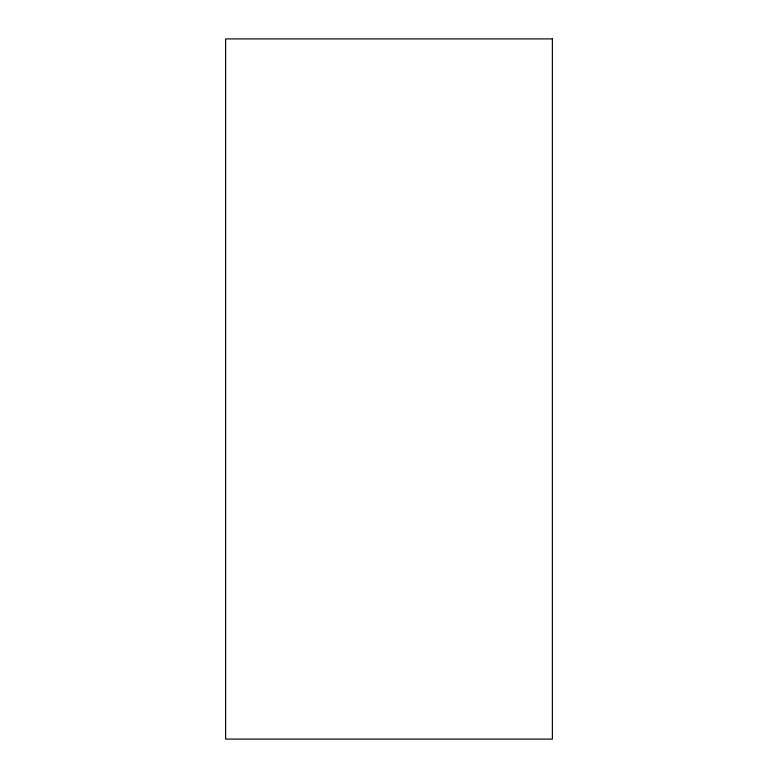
<?xml version="1.0" encoding="UTF-8"?>
<svg xmlns="http://www.w3.org/2000/svg" width="778" height="778" viewBox="0 0 778 778"><rect width="100%" height="100%" fill="white"/><g stroke="black" fill="none" stroke-linecap="round" stroke-linejoin="round"><path stroke-width="1.17" d="M552.38 38.9L225.62 38.9L225.62 739.1L552.38 739.1L552.38 38.9"/></g></svg>
